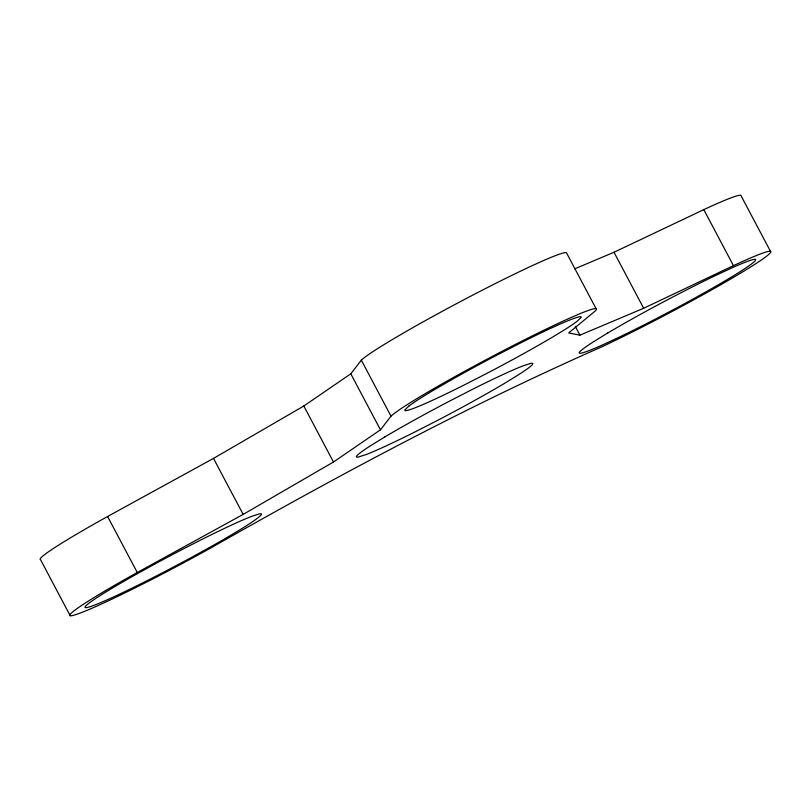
<?xml version="1.0" encoding="UTF-8"?>
<svg xmlns="http://www.w3.org/2000/svg" width="811" height="811" viewBox="0 0 811 811"><rect width="100%" height="100%" fill="white"/><g stroke="black" fill="none" stroke-linecap="round" stroke-linejoin="round"><path stroke-width="1.22" d="M70.202 615.711L40.55 559.702A117.037 6.741 -27.9 0 1 107.599 516.495L213.506 458.397L303.821 405.997L350.798 373.81L361.341 360.165A117.037 6.741 -27.9 0 1 467.248 297.992A117.037 6.741 -27.9 0 1 566.392 252.626L596.044 308.636M380.46 429.82L390.993 416.175A117.037 6.741 -27.9 0 1 510.372 347.007A117.037 6.741 -27.9 0 1 595.031 311.16L568.683 332.936L579.916 335.166L643.67 308.271L733.458 265.643A117.037 6.741 -27.9 0 1 747.093 269.181A117.037 6.741 -27.9 0 1 601.377 347.017C466.751 406.392 337.021 476.108 209.218 548.854A117.037 6.741 -27.9 0 1 76.214 614.485A117.037 6.741 -27.9 0 1 137.262 572.505L243.158 514.407L333.473 462.006L380.46 429.82L350.798 373.81M574.604 268.887L614.008 252.262L703.796 209.633A117.037 6.741 -27.9 0 1 740.798 195.289L770.45 251.298M703.796 209.633L733.458 265.643M614.008 252.262L643.67 308.271M575.273 326.377L579.916 335.166M361.341 360.165L390.993 416.175M303.821 405.997L333.473 462.006M213.506 458.397L243.158 514.407M107.599 516.495L137.262 572.505M408.876 406.078L404.892 409.849A99.753 5.738 -27.9 0 0 466.548 383.816L489.226 372.158A99.753 5.738 -27.9 0 0 577.148 321.257L581.132 317.486A99.753 5.738 -27.9 0 0 519.486 343.519L496.808 355.177A99.753 5.738 -27.9 0 0 408.876 406.078M384.961 436.855L370.181 445.959A99.753 5.738 -27.9 0 0 358.492 457.009L366.39 454.444A99.753 5.738 -27.9 0 0 418.121 430.357L440.799 418.689A99.753 5.738 -27.9 0 0 504.219 383.552L519.01 374.459A99.753 5.738 -27.9 0 0 530.698 363.399L522.801 365.974A99.753 5.738 -27.9 0 0 471.069 390.05L448.392 401.719A99.753 5.738 -27.9 0 0 384.961 436.855M607.784 332.976L592.993 342.08A99.753 5.738 -27.9 0 0 602.421 344.979L620.07 336.768A99.753 5.738 -27.9 0 0 735.019 274.858A99.753 5.738 -27.9 0 0 732.404 267.671L714.755 275.882A99.753 5.738 -27.9 0 0 607.784 332.976M154.1 564.436L132.467 576.418A99.753 5.738 -27.9 0 0 90.376 606.598A99.753 5.738 -27.9 0 0 192.379 556.924L214.013 544.941A99.753 5.738 -27.9 0 0 259.338 513.88L251.451 516.445A99.753 5.738 -27.9 0 0 154.1 564.436"/></g></svg>
